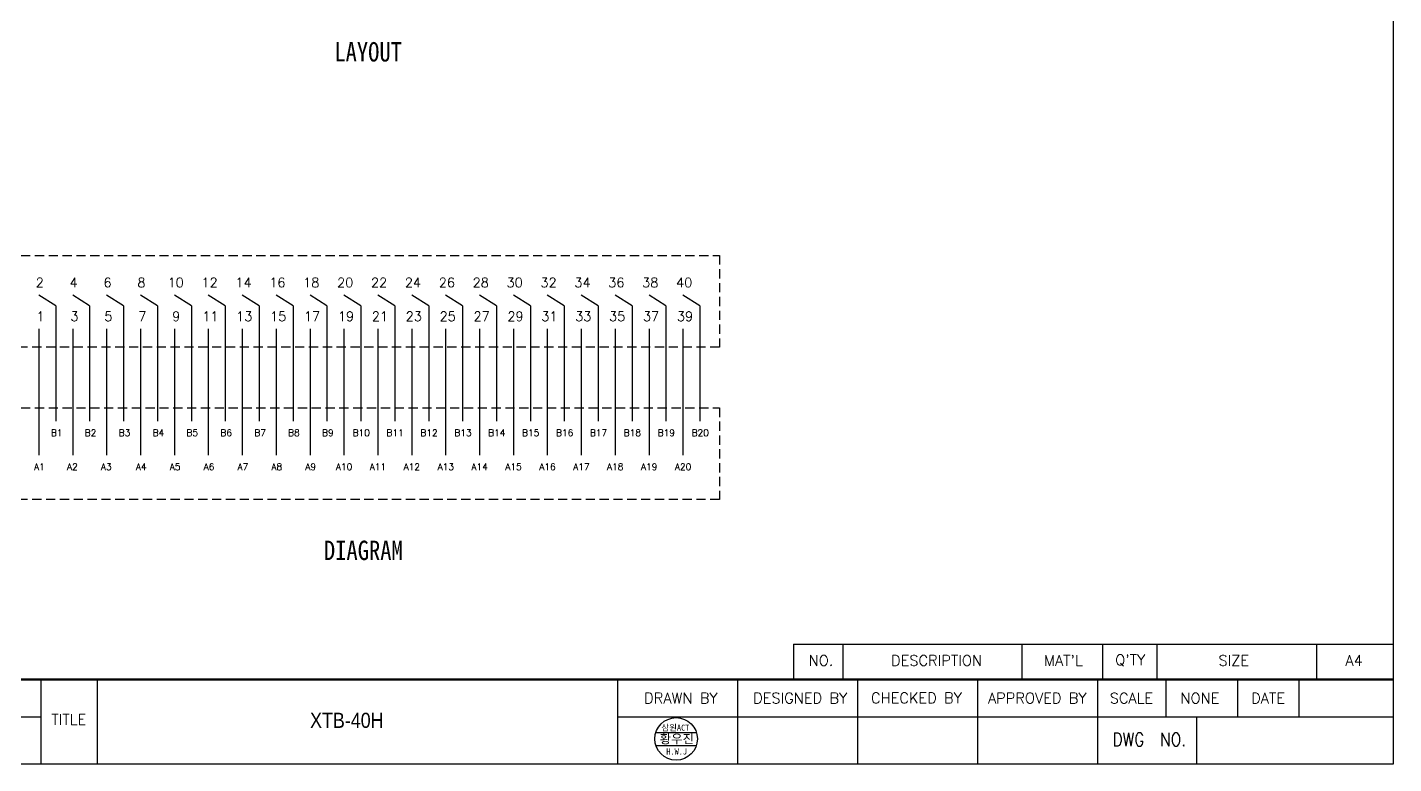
# Model space of a CAD drawing. Extents: x 295 to 2531, y 240 to 845.
# Drawn here: x 1795.9 to 2078, y 545.4 to 697.5 of the extents above; entities that cross this region are included whole.
import ezdxf
from ezdxf.enums import TextEntityAlignment as Align

# ---------------------------------------------------------------- set-up
doc = ezdxf.new("R2010")
doc.units = 0
doc.header["$LTSCALE"] = 0.1
doc.linetypes.add('HIDDEN', pattern=[9.525, 6.35, -3.175])
doc.layers.get('0').update_dxf_attribs({"linetype": 'CONTINUOUS'})
doc.layers.add('SHEET', color=7, linetype='CONTINUOUS')
doc.styles.add('ROMANS', font='romans', dxfattribs={"width": 0.9})
doc.styles.get("Standard").update_dxf_attribs({"font": 'simplex.shx', "width": 0.9})
doc.styles.add('굴림', font='', dxfattribs={"width": 0.9})
doc.styles.get('굴림').set_extended_font_data('GulimChe')

msp = doc.modelspace()

# ---------------------------------------------------------------- linework, layer by layer
for p, q in [((1801.74, 639.97), (1798.24, 642.21)), ((1808.74, 639.97), (1805.24, 642.21)), ((1815.74, 639.97), (1812.24, 642.21)), ((1822.74, 639.97), (1819.24, 642.21)), ((1829.74, 639.97), (1826.24, 642.21)), ((1836.74, 639.97), (1833.24, 642.21)), ((1843.74, 639.97), (1840.24, 642.21)), ((1850.74, 639.97), (1847.24, 642.21)), ((1857.74, 639.97), (1854.24, 642.21)), ((1864.74, 639.97), (1861.24, 642.21)), ((1871.74, 639.97), (1868.24, 642.21)), ((1878.74, 639.97), (1875.24, 642.21)), ((1885.74, 639.97), (1882.24, 642.21)), ((1892.74, 639.97), (1889.24, 642.21)), ((1899.74, 639.97), (1896.24, 642.21)), ((1906.74, 639.97), (1903.24, 642.21)), ((1913.74, 639.97), (1910.24, 642.21)), ((1920.74, 639.97), (1917.24, 642.21)), ((1927.74, 639.97), (1924.24, 642.21)), ((1934.74, 639.97), (1931.24, 642.21)), ((1801.74, 639.97), (1801.74, 616.15)), ((1808.74, 639.97), (1808.74, 616.15)), ((1815.74, 639.97), (1815.74, 616.15)), ((1822.74, 639.97), (1822.74, 616.15)), ((1829.74, 639.97), (1829.74, 616.15)), ((1836.74, 639.97), (1836.74, 616.15)), ((1843.74, 639.97), (1843.74, 616.15)), ((1850.74, 639.97), (1850.74, 616.15)), ((1857.74, 639.97), (1857.74, 616.15)), ((1864.74, 639.97), (1864.74, 616.15)), ((1871.74, 639.97), (1871.74, 616.15)), ((1878.74, 639.97), (1878.74, 616.15)), ((1885.74, 639.97), (1885.74, 616.15)), ((1892.74, 639.97), (1892.74, 616.15)), ((1899.74, 639.97), (1899.74, 616.15)), ((1906.74, 639.97), (1906.74, 616.15)), ((1913.74, 639.97), (1913.74, 616.15)), ((1920.74, 639.97), (1920.74, 616.15)), ((1927.74, 639.97), (1927.74, 616.15)), ((1934.74, 639.97), (1934.74, 616.15)), ((1798.24, 635.21), (1798.24, 609.15)), ((1805.24, 635.21), (1805.24, 609.15)), ((1812.24, 635.21), (1812.24, 609.15)), ((1819.24, 635.21), (1819.24, 609.15)), ((1826.24, 635.21), (1826.24, 609.15)), ((1833.24, 635.21), (1833.24, 609.15)), ((1840.24, 635.21), (1840.24, 609.15)), ((1847.24, 635.21), (1847.24, 609.15)), ((1854.24, 635.21), (1854.24, 609.15)), ((1861.24, 635.21), (1861.24, 609.15)), ((1868.24, 635.21), (1868.24, 609.15)), ((1875.24, 635.21), (1875.24, 609.15)), ((1882.24, 635.21), (1882.24, 609.15)), ((1889.24, 635.21), (1889.24, 609.15)), ((1896.24, 635.21), (1896.24, 609.15)), ((1903.24, 635.21), (1903.24, 609.15)), ((1910.24, 635.21), (1910.24, 609.15)), ((1917.24, 635.21), (1917.24, 609.15)), ((1924.24, 635.21), (1924.24, 609.15)), ((1931.24, 635.21), (1931.24, 609.15)), ((1798.64, 562.76), (1798.64, 545.4)), ((1810.31, 562.76), (1810.31, 545.4)), ((1917.76, 562.76), (1917.76, 545.4)), ((1942.52, 562.76), (1942.52, 545.4)), ((1967.29, 562.76), (1967.29, 545.4)), ((1992.06, 562.76), (1992.06, 545.4)), ((2016.83, 562.76), (2016.83, 545.4)), ((2030.97, 562.76), (2030.97, 555.06)), ((2045.78, 562.76), (2045.78, 555.06)), ((2058.43, 562.76), (2058.43, 555.06)), ((1735.92, 555.06), (1798.64, 555.06)), ((1917.76, 555.06), (2078, 555.06)), ((2037.27, 555.06), (2037.27, 545.4))]:
    msp.add_line(p, q)
at = {"color": 0, "lineweight": 50}
msp.add_line((1654.78, 562.76), (2078, 562.76), dxfattribs=at)
at = {"color": 0, "ltscale": 2}
for p, q in [((1925.66, 551.86), (1934.01, 551.86)), ((1925.66, 549.17), (1934.01, 549.17))]:
    msp.add_line(p, q, dxfattribs=at)
at = {"linetype": 'HIDDEN', "ltscale": 3}
for points in [[(1791.71, 650.4), (1938.79, 650.4), (1938.79, 631.45), (1791.71, 631.45)], [(1791.71, 618.92), (1938.79, 618.92), (1938.79, 599.97), (1791.71, 599.97)]]:
    msp.add_lwpolyline(points, close=True, dxfattribs=at)
at = {"color": 0}
msp.add_circle((1929.83, 550.52), 4.39, dxfattribs=at)
at = {"layer": 'SHEET'}
for p, q in [((2078, 545.4), (2078, 770.38)), ((1954.04, 570.1), (2078, 570.1)), ((1954.04, 570.1), (1954.04, 562.76)), ((1964.26, 570.1), (1964.26, 562.76)), ((2001.23, 570.1), (2001.23, 562.76)), ((2017.93, 562.76), (2017.93, 570.1)), ((2029.19, 562.76), (2029.19, 570.1)), ((2062.15, 562.76), (2062.15, 570.1)), ((1654.78, 545.4), (2078, 545.4))]:
    msp.add_line(p, q, dxfattribs=at)

# ---------------------------------------------------------------- texts
at = {"color": 7}
for s, height, p in [('2', 1.95, (1797.6, 643.81)), ('4', 1.95, (1804.6, 643.81)), ('6', 1.95, (1811.6, 643.81)), ('8', 1.95, (1818.6, 643.81)), ('10', 1.948, (1824.83, 643.81)), ('12', 1.948, (1831.83, 643.81)), ('14', 1.948, (1838.83, 643.81)), ('16', 1.948, (1845.83, 643.81)), ('18', 1.948, (1852.83, 643.81)), ('20', 1.948, (1859.83, 643.81)), ('22', 1.948, (1866.83, 643.81)), ('24', 1.948, (1873.83, 643.81)), ('26', 1.948, (1880.83, 643.81)), ('28', 1.948, (1887.83, 643.81)), ('30', 1.948, (1894.83, 643.81)), ('32', 1.948, (1901.83, 643.81)), ('34', 1.948, (1908.83, 643.81)), ('36', 1.948, (1915.83, 643.81)), ('38', 1.948, (1922.83, 643.81)), ('40', 1.948, (1929.83, 643.81)), ('1', 1.95, (1797.77, 636.83)), ('3', 1.95, (1804.77, 636.83)), ('5', 1.95, (1811.77, 636.83)), ('7', 1.95, (1818.77, 636.83)), ('9', 1.95, (1825.77, 636.83)), ('11', 1.948, (1832, 636.83)), ('13', 1.948, (1839, 636.83)), ('15', 1.948, (1846, 636.83)), ('17', 1.948, (1853, 636.83)), ('19', 1.948, (1860, 636.83)), ('21', 1.948, (1867, 636.83)), ('23', 1.948, (1874, 636.83)), ('25', 1.948, (1881, 636.83)), ('27', 1.948, (1888, 636.83)), ('29', 1.948, (1895, 636.83)), ('31', 1.948, (1902, 636.83)), ('33', 1.948, (1909, 636.83)), ('35', 1.948, (1916, 636.83)), ('37', 1.948, (1923, 636.83)), ('39', 1.948, (1930, 636.83)), ('B1', 1.364, (1800.73, 613.08)), ('B2', 1.364, (1807.73, 613.08)), ('B3', 1.364, (1814.73, 613.08)), ('B4', 1.364, (1821.73, 613.08)), ('B5', 1.364, (1828.73, 613.08)), ('B6', 1.364, (1835.73, 613.08)), ('B7', 1.364, (1842.73, 613.08)), ('B8', 1.364, (1849.73, 613.08)), ('B9', 1.364, (1856.73, 613.08)), ('B10', 1.364, (1863.03, 613.08)), ('B11', 1.364, (1870.03, 613.08)), ('B12', 1.364, (1877.03, 613.08)), ('B13', 1.364, (1884.03, 613.08)), ('B14', 1.364, (1891.03, 613.08)), ('B15', 1.364, (1898.03, 613.08)), ('B16', 1.364, (1905.03, 613.08)), ('B17', 1.364, (1912.03, 613.08)), ('B18', 1.364, (1919.03, 613.08)), ('B19', 1.364, (1926.03, 613.08)), ('B20', 1.364, (1933.03, 613.08)), ('A1', 1.364, (1797.27, 606.06)), ('A2', 1.364, (1804.07, 606.06)), ('A3', 1.364, (1811.05, 606.06)), ('A4', 1.364, (1818.27, 606.06)), ('A5', 1.364, (1825.27, 606.06)), ('A6', 1.364, (1832.27, 606.06)), ('A7', 1.364, (1839.27, 606.06)), ('A8', 1.364, (1846.27, 606.06)), ('A9', 1.364, (1853.27, 606.06)), ('A10', 1.364, (1859.57, 606.06)), ('A11', 1.364, (1866.57, 606.06)), ('A12', 1.364, (1873.57, 606.06)), ('A13', 1.364, (1880.57, 606.06)), ('A14', 1.364, (1887.57, 606.06)), ('A15', 1.364, (1894.57, 606.06)), ('A16', 1.364, (1901.57, 606.06)), ('A17', 1.364, (1908.57, 606.06)), ('A18', 1.364, (1915.57, 606.06)), ('A19', 1.364, (1922.57, 606.06)), ('A20', 1.364, (1929.57, 606.06))]:
    msp.add_text(s, height=height, dxfattribs=at).set_placement(p)
at = {"char_height": 4, "width": 30.393, "attachment_point": 5}
for s, insert in [('{\\fGulimChe|b0|i0|c129|p49;LAYOUT}', (1866.24, 692.42)), ('{\\fGulimChe|b0|i0|c129|p49;DIAGRAM}', (1865.25, 589.44))]:
    msp.add_mtext(s, dxfattribs=dict(at, insert=insert))
at = {"color": 0, "insert": (1861.84, 554.34), "char_height": 3.1342, "width": 59.1453, "attachment_point": 5}
msp.add_mtext('{\\fDotum|b0|i0|c129|p50;XTB-40H}', dxfattribs=at)
at = {"layer": 'SHEET'}
for s, height, style, p in [('NO.', 2.202, 'ROMANS', (1959.76, 566.72)), ('DESCRIPTION', 2.2017, 'ROMANS', (1983.61, 566.72)), ("MAT'L", 2.202, 'ROMANS', (2009.8, 566.72)), ("Q'TY", 2.202, 'ROMANS', (2023.61, 566.72)), ('SIZE', 2.202, 'ROMANS', (2044.99, 566.72)), ('A4', 2.202, 'ROMANS', (2069.84, 566.72)), ('DRAWN BY', 2.202, 'ROMANS', (1930.82, 558.95)), ('DESIGNED BY', 2.2017, 'ROMANS', (1955.46, 558.95)), ('CHECKED BY', 2.202, 'ROMANS', (1979.46, 558.98)), ('APPROVED BY', 2.2017, 'ROMANS', (2004.41, 558.95)), ('SCALE', 2.202, 'ROMANS', (2023.86, 558.94)), ('NONE', 2.202, 'ROMANS', (2037.99, 558.94)), ('DATE', 2.202, 'ROMANS', (2052.07, 558.94)), ('TITLE', 2.202, 'ROMANS', (1804.44, 554.53)), ('황우진', 1.881, '굴림', (1929.99, 550.56)), ('H.W.J', 1.254, '굴림', (1929.95, 547.91))]:
    msp.add_text(s, height=height, dxfattribs=dict(at, style=style)).set_placement(p, align=Align.MIDDLE)
at = {"layer": 'SHEET', "ltscale": 0.1, "style": '굴림'}
msp.add_text('삼원ACT', height=1.254, dxfattribs=at).set_placement((1929.67, 552.89), align=Align.MIDDLE)
at = {"layer": 'SHEET', "style": 'ROMANS', "width": 0.85}
msp.add_text('DWG  NO.', height=2.752, dxfattribs=at).set_placement((2027.54, 550.41), align=Align.MIDDLE)

doc.saveas('drawing.dxf')
